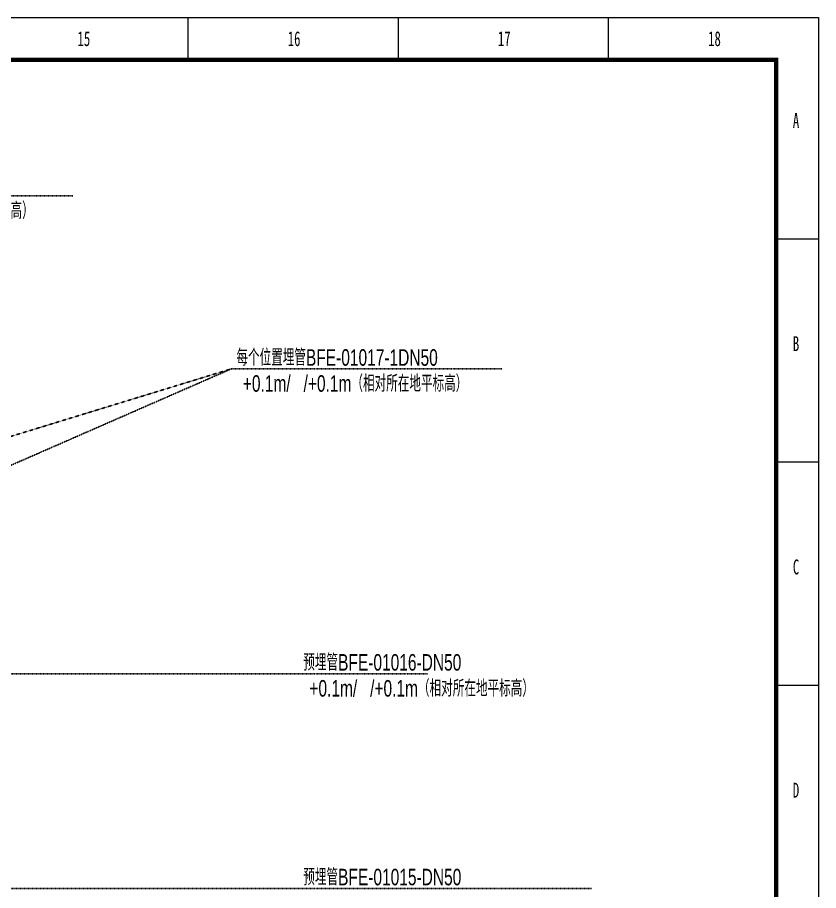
# Model space of a CAD drawing. Header units: millimetres. Extents: x -705761 to 1364679, y -410401 to 446404.
# Drawn here: x -492554 to -473690, y -42716 to -22146 of the extents above; entities that cross this region are included whole.
import ezdxf
from ezdxf.enums import TextEntityAlignment as Align

# ---------------------------------------------------------------- set-up
doc = ezdxf.new("R2010")
doc.units = ezdxf.units.MM
doc.linetypes.add('( Dashed )', pattern=[0.75, 0.5, -0.25])
doc.layers.add('TK', color=7, linetype='Continuous')
doc.layers.add('模板-签名-公用', color=3, linetype='Continuous')
doc.layers.add('图框', color=7, linetype='Continuous', lineweight=13)
doc.layers.add('自动化埋管', color=7, linetype='( Dashed )', lineweight=40)
doc.styles.add('Style-仿宋_GB2312', font='')
doc.styles.add('宋体', font='', dxfattribs={"width": 0.7, "height": 2.5})
doc.styles.add('首钢设计院H5', font='ROS.shx', dxfattribs={"width": 0.7, "height": 5, "bigfont": 'HzTXT.shx'})
doc.styles.get('Style-仿宋_GB2312').set_extended_font_data('仿宋_GB2312')
doc.styles.get('宋体').set_extended_font_data('SimSun')

# ---------------------------------------------------------------- blocks, each defined once
blk = doc.blocks.new('BSIET_通用图框_A2+0.5_1')
at = {"layer": '图框', "color": 7, "lineweight": 25}
for p, q in [((-148.5, 420), (-148.5, 410)), ((-99, 420), (-99, 410)), ((-49.5, 420), (-49.5, 410)), ((0, 367.8), (-10, 367.8)), ((0, 315.2), (-10, 315.2)), ((0, 262.6), (-10, 262.6))]:
    blk.add_line(p, q, dxfattribs=at)
at = {"layer": '图框', "color": 7, "lineweight": 25, "flags": 128}
blk.add_lwpolyline([(0, 0), (-891, 0), (-891, 420), (0, 420), (0, 0)], close=True, dxfattribs=at)
at = {"layer": '图框', "const_width": 1}
blk.add_lwpolyline([(-866, 410), (-10, 410), (-10, 10), (-866, 10)], close=True, dxfattribs=at)
at = {"layer": 'TK', "lineweight": 25, "style": '宋体', "width": 0.7, "flags": 3}
for tag, p in [('LZHQ_N会签10_T6_H6', (-878.24, 93.87)), ('LZHQ_N会签9_T6_H6', (-878.36, 85.87)), ('LZHQ_N会签8_T6_H6', (-878.24, 77.87)), ('LZHQ_N会签7_T6_H6', (-878.36, 69.87)), ('LZHQ_N会签6_T6_H6', (-878.25, 61.87)), ('LZHQ_N会签5_T6_H6', (-878.25, 53.87)), ('LZHQ_N会签4_T6_H6', (-878.25, 45.87)), ('LZHQ_N会签3_T6_H6', (-878.25, 37.87)), ('LZHQ_N会签2_T6_H6', (-878.25, 29.87)), ('LZHQ_N会签1_T6_H6', (-878.25, 21.87))]:
    blk.add_attdef(tag, text='', height=2.5, dxfattribs=at).set_placement(p, align=Align.MIDDLE)
at = {"layer": '图框', "color": 7, "lineweight": 25, "style": 'Style-仿宋_GB2312', "width": 0.628572}
for s, p in [('15', (-173, 415)), ('16', (-123.5, 415)), ('17', (-74, 415)), ('18', (-24.5, 415)), ('A', (-5.3, 395.74)), ('B', (-5.3, 343.14)), ('C', (-5.3, 290.54)), ('D', (-5.3, 237.94))]:
    blk.add_text(s, height=3.5, dxfattribs=at).set_placement(p, align=Align.MIDDLE_CENTER)
at = {"layer": '模板-签名-公用', "lineweight": 25, "style": '宋体', "width": 0.7}
blk.add_attdef('LZTQINS', text='', height=2, dxfattribs=at).set_placement((-10, 10), align=Align.MIDDLE)
at = {"layer": '模板-签名-公用', "lineweight": 25, "style": '宋体', "width": 0.7, "flags": 3}
blk.add_attdef('LZFRAME', (-45.91, 7.06), '', height=3, dxfattribs=at)

msp = doc.modelspace()

# ---------------------------------------------------------------- linework, layer by layer
at = {"layer": '自动化埋管', "color": 7, "lineweight": 30, "ltscale": 0.02}
for p, q in [((-497626.54, -26351.38), (-491248.04, -26351.38)), ((-487516.7, -30424.38), (-481138.2, -30424.38))]:
    msp.add_line(p, q, dxfattribs=at)
for points in [[(-499082.04, -33969.76), (-487516.7, -30424.38), (-499071.54, -35482.65)], [(-497210.7, -37606.88), (-482901.2, -37606.88)], [(-495215.7, -42664.88), (-479037.7, -42664.88)]]:
    msp.add_lwpolyline(points, dxfattribs=at)

# ---------------------------------------------------------------- block references
at = {"layer": '图框', "lineweight": 40, "xscale": 100, "yscale": 100, "zscale": 100}
msp.add_blockref('BSIET_通用图框_A2+0.5_1', (-473689.82, -64145.78), dxfattribs=at)

# ---------------------------------------------------------------- texts
at = {"layer": '自动化埋管', "color": 7, "lineweight": 30, "ltscale": 0.02, "style": '首钢设计院H5', "width": 0.7}
for s, p in [('每个位置埋管BFE-01017-1DN50', (-485026.94, -30157.15)), ('预埋管BFE-01016-DN50', (-483962.09, -37339.65)), ('预埋管BFE-01015-DN50', (-483962.09, -42397.65))]:
    msp.add_text(s, height=390, dxfattribs=at).set_placement(p, align=Align.MIDDLE_CENTER)
at = {"layer": '自动化埋管', "color": 7, "lineweight": 30, "ltscale": 0.02, "char_height": 390, "attachment_point": 4, "line_spacing_factor": 0.602, "style": '首钢设计院H5'}
for s, insert in [('+0.1m/  /+0.1m（相对所在地平标高）', (-497356.61, -26700.26, -1.15)), ('+0.1m/   /+0.1m（相对所在地平标高）', (-487246.77, -30773.26, -1.15)), ('+0.1m/   /+0.1m（相对所在地平标高）', (-485679.27, -37955.76, -1.15))]:
    msp.add_mtext(s, dxfattribs=dict(at, insert=insert))

doc.saveas('drawing.dxf')
